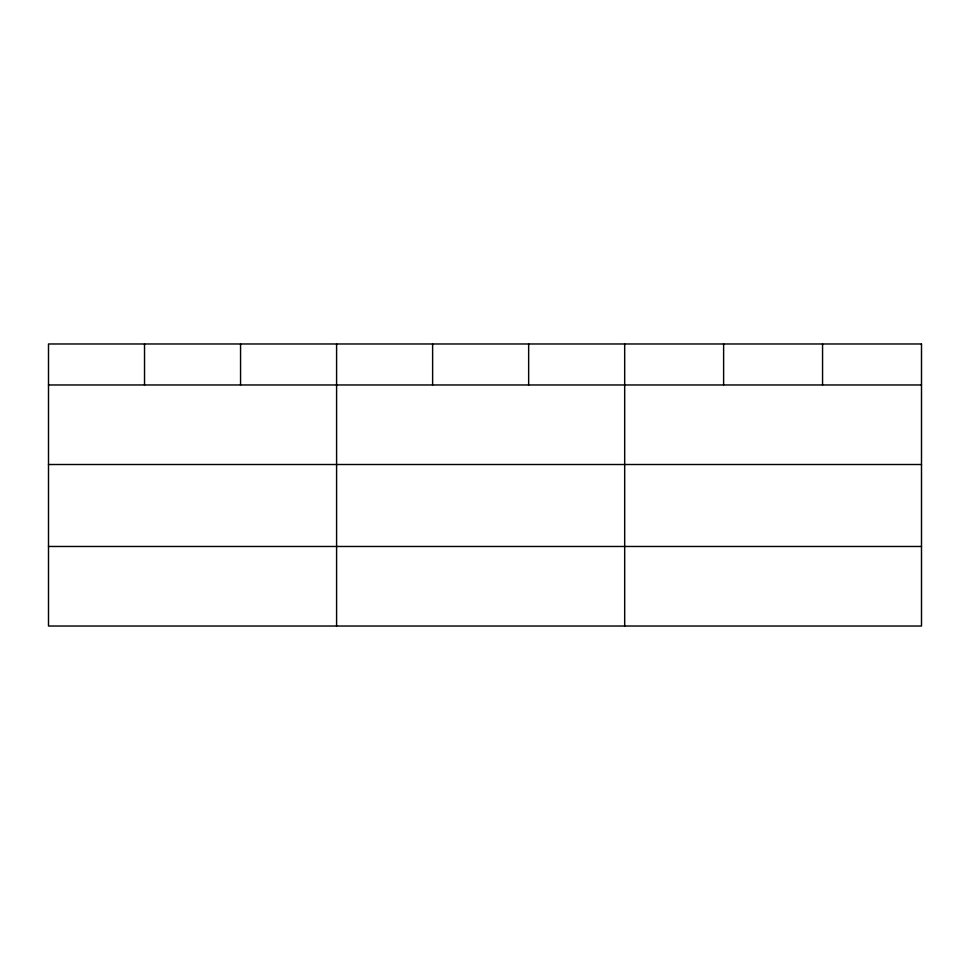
<?xml version="1.0" encoding="UTF-8"?>
<svg xmlns="http://www.w3.org/2000/svg" width="970" height="970" viewBox="0 0 970 970"><rect width="100%" height="100%" fill="white"/><g stroke="black" fill="none" stroke-linecap="round" stroke-linejoin="round"><path stroke-width="1.45" d="M48.5 384.969L921.5 384.969M48.5 464.509L921.5 464.509M48.5 546.474L921.5 546.474M822.56 343.974L822.56 384.969M723.62 343.974L723.62 384.969M624.68 343.974L624.68 626.026M528.65 343.974L528.65 384.969M432.62 343.974L432.62 384.969M336.59 343.974L336.59 626.026M240.56 343.974L240.56 384.969M144.53 343.974L144.53 384.969M921.5 343.974L48.5 343.974L48.5 626.026L921.5 626.026L921.5 343.974"/></g></svg>
